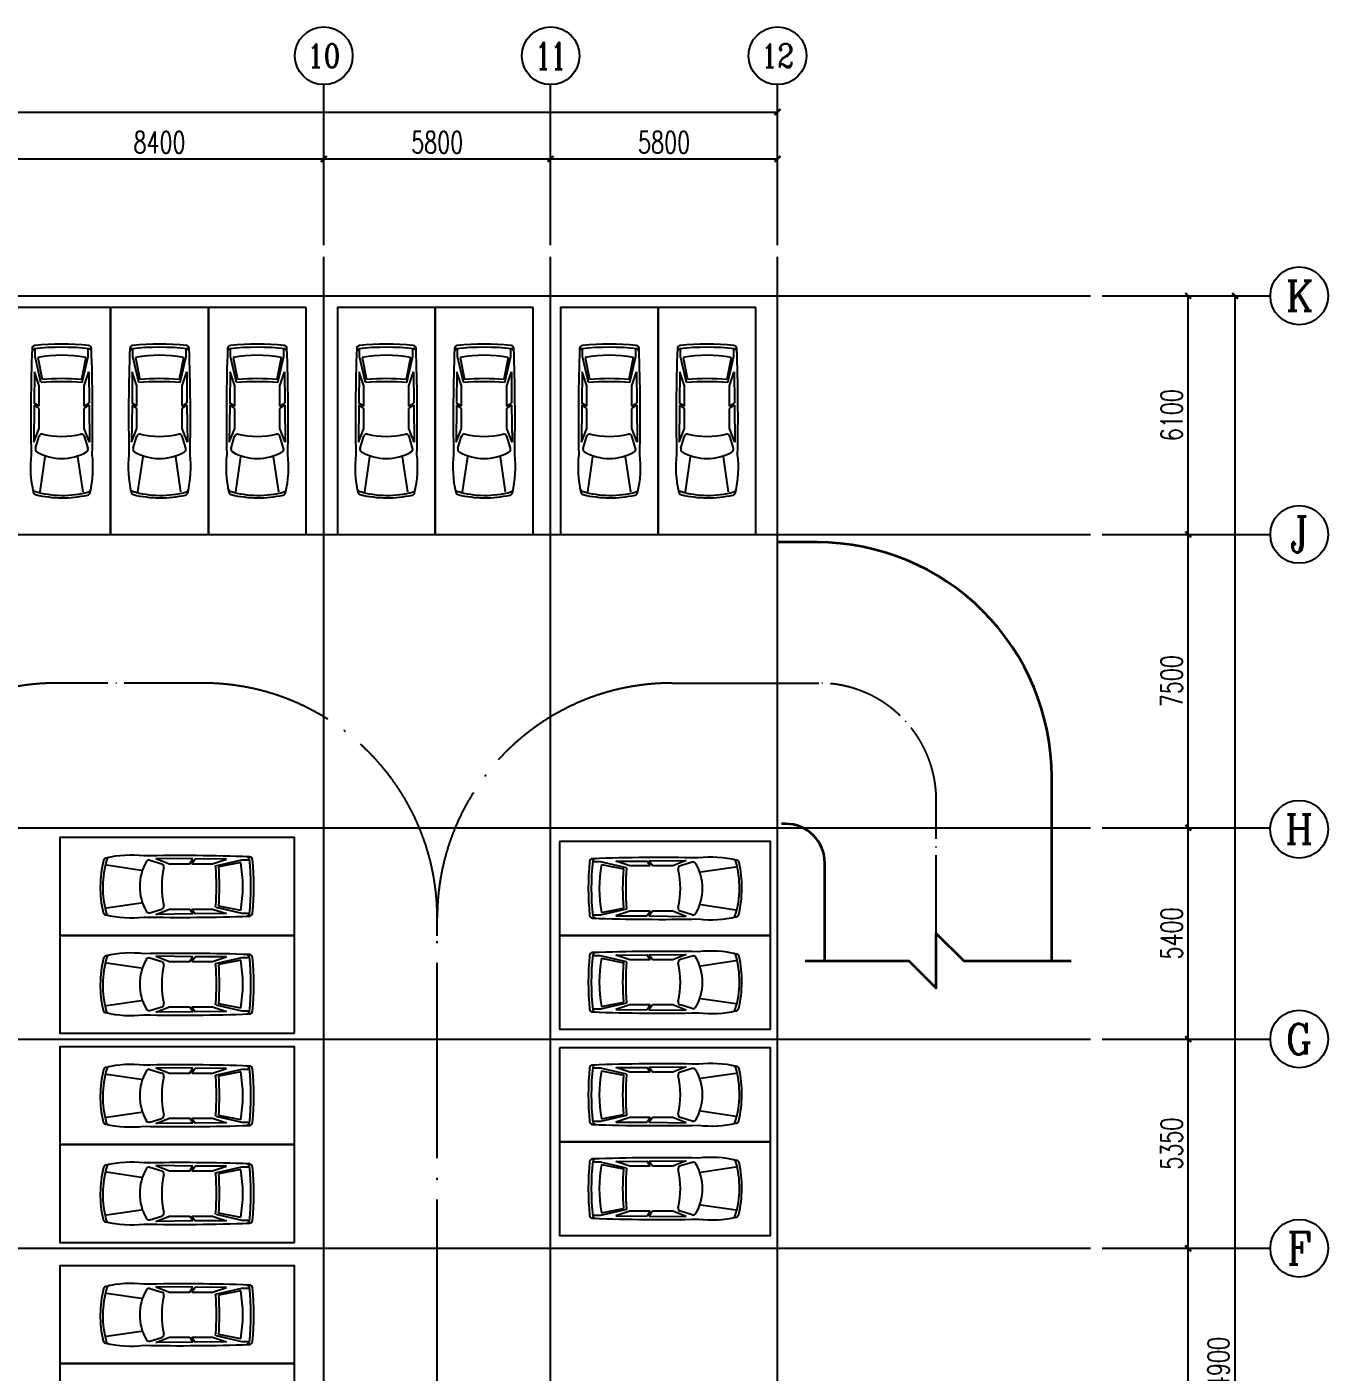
# Model space of a CAD drawing. Extents: x -18677 to 74977, y -18677 to 50177.
# Drawn here: x 41710 to 74977, y 15784 to 50177 of the extents above; entities that cross this region are included whole.
import ezdxf
from ezdxf.enums import TextEntityAlignment as Align

# ---------------------------------------------------------------- set-up
doc = ezdxf.new("R2010")
doc.units = 0
doc.header["$LTSCALE"] = 1000
doc.header["$MEASUREMENT"] = 0
doc.linetypes.add('DOTE', pattern=[2.42, 2, -0.2, 0.02, -0.2])
for name, color, linetype in [('AXIS', 3, 'Continuous'), ('AXIS_TEXT', 7, 'Continuous'), ('PKNG-TSRP', 83, 'Continuous'), ('roadline', 93, 'DOTE')]:
    doc.layers.add(name, color=color, linetype=linetype)
doc.layers.add('DOTE', color=1, linetype='Continuous', plot=False)
doc.styles.add('_TCH_AXIS', font='COMPLEX', dxfattribs={"bigfont": 'GBCBIG'})
doc.styles.add('_TCH_DIM_T3', font='SIMPLEX', dxfattribs={"width": 0.705882, "bigfont": 'GBCBIG'})
doc.styles.add('COMPLEX', font='COMPLEX')
doc.dimstyles.new('_TCH_ARCH&&100', dxfattribs={"dimtxt": 297.5, "dimasz": 100, "dimexe": 250, "dimexo": 300, "dimgap": 126.25, "dimtad": 1, "dimdec": 0, "dimzin": 0, "dimdsep": 46, "dimtxsty": '_TCH_DIM_T3', "dimblk": 'ARCHTICK', "dimcen": 0.09, "dimclrt": 7, "dimazin": 2, "dimtfac": 1, "dimtdec": 0, "dimtix": 1, "dimtmove": 2, "dimatfit": 3, "dimfxl": 1, "dimtolj": 1, "dimtzin": 0, "dimarcsym": 0})

# ---------------------------------------------------------------- blocks, each defined once
blk = doc.blocks.new('$车$00000001')
for p, q in [((-547, 1807, 0), (-416, 915, 0)), ((552, 1807, 0), (421, 915, 0)), ((-672, 697, 0), (-579, 391, 0)), ((672, 697, 0), (579, 391, 0)), ((-702, -406, 0), (-713, 540, 0)), ((-713, 540, 0), (-576, 195, 0)), ((715, 540, 0), (578, 195, 0)), ((703, -406, 0), (715, 540, 0)), ((-576, 195, 0), (-576, -323, 0)), ((578, 195, 0), (578, -323, 0)), ((-576, -323, 0), (-702, -406, 0)), ((578, -323, 0), (703, -406, 0)), ((-576, -378, 0), (-701, -460, 0)), ((-695, -1259, 0), (-701, -460, 0)), ((-576, -378, 0), (-576, -901, 0)), ((578, -378, 0), (703, -460, 0)), ((578, -378, 0), (578, -901, 0)), ((697, -1259, 0), (703, -460, 0)), ((-576, -901, 0), (-695, -1259, 0)), ((-526, -986, 0), (-680, -1654, 0)), ((530, -985, 0), (683, -1654, 0)), ((578, -901, 0), (697, -1259, 0)), ((-613, -1625, 0), (-502, -1066, 0)), ((615, -1625, 0), (504, -1066, 0)), ((-680, -1654, 0), (-680, -1837, 0)), ((683, -1654, 0), (683, -1837, 0))]:
    blk.add_line(p, q)
at = {"elevation": 0}
blk.add_lwpolyline([(-759, -1851, 0.370795), (-687, -1929, 0.050359), (687, -1929, 0.370794), (759, -1851, 0.013785), (781, 852, 0.086087), (726, 1821, 0.274876), (668, 1882, 0.115126), (-664, 1893, 0.278808), (-723, 1832, 0.08707), (-781, 852, 0.013785)], format="xyb", close=True, dxfattribs=at)
for centre, radius, start, end in [((-661, 1732, 0), 82.2, 107.8179, 168.3942), ((-21, -539, 0), 2441, 73.0347, 105.8141), ((664, 1718, 0), 82.2, 11.3249, 70.8826), ((-596, 720, 0), 78.6, 121.1455, 196.7984), ((0, -320, 0), 1277, 60.0774, 119.9226), ((596, 720, 0), 78.6, 343.2016, 58.8545), ((-504, 414, 0), 78.6, 196.7984, 283.6631), ((0, -1777, 0), 2169, 77.0683, 102.9317), ((504, 414, 0), 78.6, 256.3369, 343.2016), ((0, 5836, 0), 6842, 265.5919, 274.4407), ((0, 5792, 0), 6876, 265.7971, 274.2029), ((0, 1755, 0), 3436, 259.6897, 280.3103), ((-643, -1747, 0), 121, 184.3987, 237.5288), ((0, 4897, 0), 6783, 264.0142, 275.9858), ((643, -1747, 0), 121, 302.4712, 355.6013)]:
    blk.add_arc(centre, radius, start, end)
blk = doc.blocks.new('_AXISO')
blk.add_circle((0, 0), 0.5)
at = {"layer": 'AXIS_TEXT', "style": 'COMPLEX', "width": 1.041667}
blk.add_attdef('A', text='', height=0.56, dxfattribs=at).set_placement((-0.25, -0.28), (0.25, -0.28), align=Align.FIT)
blk = doc.blocks.new('_ArchTick')
at = {"color": 0, "linetype": 'ByBlock', "const_width": 0.4}
blk.add_lwpolyline([(-0.5, -0.5), (0.5, 0.5)], dxfattribs=at)
blk = doc.blocks.new('*D95')
at = {"layer": 'AXIS', "color": 0, "lineweight": -2, "transparency": 16777216}
for p, q in [((40900, 44600), (40900, 47050)), ((40900, 46800), (49300, 46800)), ((49300, 44600), (49300, 47050))]:
    blk.add_line(p, q, dxfattribs=at)
at = {"layer": 'Defpoints', "color": 0, "transparency": 16777216}
for p in [(49300, 46800), (40900, 44300), (49300, 44300)]:
    blk.add_point(p, dxfattribs=at)
at = {"layer": 'AXIS', "color": 0, "lineweight": -2, "transparency": 16777216, "xscale": 150, "yscale": 150, "zscale": 150, "rotation": 180}
blk.add_blockref('_ArchTick', (40900, 46800), dxfattribs=at)
at = {"layer": 'AXIS', "color": 0, "lineweight": -2, "transparency": 16777216, "xscale": 150, "yscale": 150, "zscale": 150}
blk.add_blockref('_ArchTick', (49300, 46800), dxfattribs=at)
at = {"layer": 'AXIS', "color": 7, "transparency": 16777216, "insert": (45100, 47225), "char_height": 550, "attachment_point": 5, "style": '_TCH_DIM_T3'}
blk.add_mtext('\\A1;8400', dxfattribs=at)
blk = doc.blocks.new('*D96')
at = {"layer": 'AXIS', "color": 0, "lineweight": -2, "transparency": 16777216}
for p, q in [((49300, 44600), (49300, 47050)), ((49300, 46800), (55100, 46800)), ((55100, 44600), (55100, 47050))]:
    blk.add_line(p, q, dxfattribs=at)
at = {"layer": 'Defpoints', "color": 0, "transparency": 16777216}
for p in [(55100, 46800), (49300, 44300), (55100, 44300)]:
    blk.add_point(p, dxfattribs=at)
at = {"layer": 'AXIS', "color": 0, "lineweight": -2, "transparency": 16777216, "xscale": 150, "yscale": 150, "zscale": 150, "rotation": 180}
blk.add_blockref('_ArchTick', (49300, 46800), dxfattribs=at)
at = {"layer": 'AXIS', "color": 0, "lineweight": -2, "transparency": 16777216, "xscale": 150, "yscale": 150, "zscale": 150}
blk.add_blockref('_ArchTick', (55100, 46800), dxfattribs=at)
at = {"layer": 'AXIS', "color": 7, "transparency": 16777216, "insert": (52200, 47225), "char_height": 550, "attachment_point": 5, "style": '_TCH_DIM_T3'}
blk.add_mtext('\\A1;5800', dxfattribs=at)
blk = doc.blocks.new('*D97')
at = {"layer": 'AXIS', "color": 0, "lineweight": -2, "transparency": 16777216}
for p, q in [((55100, 44600), (55100, 47050)), ((55100, 46800), (60900, 46800)), ((60900, 44600), (60900, 47050))]:
    blk.add_line(p, q, dxfattribs=at)
at = {"layer": 'Defpoints', "color": 0, "transparency": 16777216}
for p in [(60900, 46800), (55100, 44300), (60900, 44300)]:
    blk.add_point(p, dxfattribs=at)
at = {"layer": 'AXIS', "color": 0, "lineweight": -2, "transparency": 16777216, "xscale": 150, "yscale": 150, "zscale": 150, "rotation": 180}
blk.add_blockref('_ArchTick', (55100, 46800), dxfattribs=at)
at = {"layer": 'AXIS', "color": 0, "lineweight": -2, "transparency": 16777216, "xscale": 150, "yscale": 150, "zscale": 150}
blk.add_blockref('_ArchTick', (60900, 46800), dxfattribs=at)
at = {"layer": 'AXIS', "color": 7, "transparency": 16777216, "insert": (58000, 47225), "char_height": 550, "attachment_point": 5, "style": '_TCH_DIM_T3'}
blk.add_mtext('\\A1;5800', dxfattribs=at)
blk = doc.blocks.new('*D98')
at = {"layer": 'AXIS', "color": 0, "lineweight": -2, "transparency": 16777216}
for p, q in [((-11600, 45000), (-11600, 48250)), ((60900, 45000), (60900, 48250)), ((-11600, 48000), (60900, 48000))]:
    blk.add_line(p, q, dxfattribs=at)
at = {"layer": 'Defpoints', "color": 0, "transparency": 16777216}
for p in [(60900, 48000), (-11600, 44700), (60900, 44700)]:
    blk.add_point(p, dxfattribs=at)
at = {"layer": 'AXIS', "color": 0, "lineweight": -2, "transparency": 16777216, "xscale": 150, "yscale": 150, "zscale": 150, "rotation": 180}
blk.add_blockref('_ArchTick', (-11600, 48000), dxfattribs=at)
at = {"layer": 'AXIS', "color": 0, "lineweight": -2, "transparency": 16777216, "xscale": 150, "yscale": 150, "zscale": 150}
blk.add_blockref('_ArchTick', (60900, 48000), dxfattribs=at)
at = {"layer": 'AXIS', "color": 7, "transparency": 16777216, "insert": (24650, 48425), "char_height": 550, "attachment_point": 5, "style": '_TCH_DIM_T3'}
blk.add_mtext('\\A1;72500', dxfattribs=at)
blk = doc.blocks.new('*D107')
at = {"layer": 'AXIS', "color": 0, "lineweight": -2, "transparency": 16777216}
for p, q in [((40900, 44600), (40900, 47050)), ((40900, 46800), (49300, 46800)), ((49300, 44600), (49300, 47050))]:
    blk.add_line(p, q, dxfattribs=at)
at = {"layer": 'Defpoints', "color": 0, "transparency": 16777216}
for p in [(49300, 46800), (40900, 44300), (49300, 44300)]:
    blk.add_point(p, dxfattribs=at)
at = {"layer": 'AXIS', "color": 0, "lineweight": -2, "transparency": 16777216, "xscale": 150, "yscale": 150, "zscale": 150, "rotation": 180}
blk.add_blockref('_ArchTick', (40900, 46800), dxfattribs=at)
at = {"layer": 'AXIS', "color": 0, "lineweight": -2, "transparency": 16777216, "xscale": 150, "yscale": 150, "zscale": 150}
blk.add_blockref('_ArchTick', (49300, 46800), dxfattribs=at)
at = {"layer": 'AXIS', "color": 7, "transparency": 16777216, "insert": (45100, 47225), "char_height": 550, "attachment_point": 5, "style": '_TCH_DIM_T3'}
blk.add_mtext('\\A1;8400', dxfattribs=at)
blk = doc.blocks.new('*D108')
at = {"layer": 'AXIS', "color": 0, "lineweight": -2, "transparency": 16777216}
for p, q in [((49300, 44600), (49300, 47050)), ((49300, 46800), (55100, 46800)), ((55100, 44600), (55100, 47050))]:
    blk.add_line(p, q, dxfattribs=at)
at = {"layer": 'Defpoints', "color": 0, "transparency": 16777216}
for p in [(55100, 46800), (49300, 44300), (55100, 44300)]:
    blk.add_point(p, dxfattribs=at)
at = {"layer": 'AXIS', "color": 0, "lineweight": -2, "transparency": 16777216, "xscale": 150, "yscale": 150, "zscale": 150, "rotation": 180}
blk.add_blockref('_ArchTick', (49300, 46800), dxfattribs=at)
at = {"layer": 'AXIS', "color": 0, "lineweight": -2, "transparency": 16777216, "xscale": 150, "yscale": 150, "zscale": 150}
blk.add_blockref('_ArchTick', (55100, 46800), dxfattribs=at)
at = {"layer": 'AXIS', "color": 7, "transparency": 16777216, "insert": (52200, 47225), "char_height": 550, "attachment_point": 5, "style": '_TCH_DIM_T3'}
blk.add_mtext('\\A1;5800', dxfattribs=at)
blk = doc.blocks.new('*D109')
at = {"layer": 'AXIS', "color": 0, "lineweight": -2, "transparency": 16777216}
for p, q in [((55100, 44600), (55100, 47050)), ((55100, 46800), (60900, 46800)), ((60900, 44600), (60900, 47050))]:
    blk.add_line(p, q, dxfattribs=at)
at = {"layer": 'Defpoints', "color": 0, "transparency": 16777216}
for p in [(60900, 46800), (55100, 44300), (60900, 44300)]:
    blk.add_point(p, dxfattribs=at)
at = {"layer": 'AXIS', "color": 0, "lineweight": -2, "transparency": 16777216, "xscale": 150, "yscale": 150, "zscale": 150, "rotation": 180}
blk.add_blockref('_ArchTick', (55100, 46800), dxfattribs=at)
at = {"layer": 'AXIS', "color": 0, "lineweight": -2, "transparency": 16777216, "xscale": 150, "yscale": 150, "zscale": 150}
blk.add_blockref('_ArchTick', (60900, 46800), dxfattribs=at)
at = {"layer": 'AXIS', "color": 7, "transparency": 16777216, "insert": (58000, 47225), "char_height": 550, "attachment_point": 5, "style": '_TCH_DIM_T3'}
blk.add_mtext('\\A1;5800', dxfattribs=at)
blk = doc.blocks.new('*D110')
at = {"layer": 'AXIS', "color": 0, "lineweight": -2, "transparency": 16777216}
for p, q in [((-11600, 45000), (-11600, 48250)), ((60900, 45000), (60900, 48250)), ((-11600, 48000), (60900, 48000))]:
    blk.add_line(p, q, dxfattribs=at)
at = {"layer": 'Defpoints', "color": 0, "transparency": 16777216}
for p in [(60900, 48000), (-11600, 44700), (60900, 44700)]:
    blk.add_point(p, dxfattribs=at)
at = {"layer": 'AXIS', "color": 0, "lineweight": -2, "transparency": 16777216, "xscale": 150, "yscale": 150, "zscale": 150, "rotation": 180}
blk.add_blockref('_ArchTick', (-11600, 48000), dxfattribs=at)
at = {"layer": 'AXIS', "color": 0, "lineweight": -2, "transparency": 16777216, "xscale": 150, "yscale": 150, "zscale": 150}
blk.add_blockref('_ArchTick', (60900, 48000), dxfattribs=at)
at = {"layer": 'AXIS', "color": 7, "transparency": 16777216, "insert": (24650, 48425), "char_height": 550, "attachment_point": 5, "style": '_TCH_DIM_T3'}
blk.add_mtext('\\A1;72500', dxfattribs=at)
blk = doc.blocks.new('*D111')
at = {"layer": 'AXIS', "color": 0, "lineweight": -2, "transparency": 16777216}
for p, q in [((69600, 43300), (72850, 43300)), ((72600, -11600), (72600, 43300)), ((69600, -11600), (72850, -11600))]:
    blk.add_line(p, q, dxfattribs=at)
at = {"layer": 'Defpoints', "color": 0, "transparency": 16777216}
for p in [(69300, 43300), (72600, 43300), (69300, -11600)]:
    blk.add_point(p, dxfattribs=at)
at = {"layer": 'AXIS', "color": 0, "lineweight": -2, "transparency": 16777216, "xscale": 150, "yscale": 150, "zscale": 150}
for p, rotation in [((72600, 43300), 90), ((72600, -11600), 270)]:
    blk.add_blockref('_ArchTick', p, dxfattribs=dict(at, rotation=rotation))
at = {"layer": 'AXIS', "color": 7, "transparency": 16777216, "insert": (72175, 15850), "char_height": 550, "attachment_point": 5, "rotation": 90, "style": '_TCH_DIM_T3'}
blk.add_mtext('\\A1;54900', dxfattribs=at)
blk = doc.blocks.new('*D116')
at = {"layer": 'AXIS', "color": 0, "lineweight": -2, "transparency": 16777216}
for p, q in [((69200, 18950), (71650, 18950)), ((71400, 10850), (71400, 18950)), ((69200, 10850), (71650, 10850))]:
    blk.add_line(p, q, dxfattribs=at)
at = {"layer": 'Defpoints', "color": 0, "transparency": 16777216}
for p in [(68900, 18950), (71400, 18950), (68900, 10850)]:
    blk.add_point(p, dxfattribs=at)
at = {"layer": 'AXIS', "color": 0, "lineweight": -2, "transparency": 16777216, "xscale": 150, "yscale": 150, "zscale": 150}
for p, rotation in [((71400, 18950), 90), ((71400, 10850), 270)]:
    blk.add_blockref('_ArchTick', p, dxfattribs=dict(at, rotation=rotation))
at = {"layer": 'AXIS', "color": 7, "transparency": 16777216, "insert": (70975, 14900), "char_height": 550, "attachment_point": 5, "rotation": 90, "style": '_TCH_DIM_T3'}
blk.add_mtext('\\A1;8100', dxfattribs=at)
blk = doc.blocks.new('*D117')
at = {"layer": 'AXIS', "color": 0, "lineweight": -2, "transparency": 16777216}
for p, q in [((69200, 24300), (71650, 24300)), ((71400, 18950), (71400, 24300)), ((69200, 18950), (71650, 18950))]:
    blk.add_line(p, q, dxfattribs=at)
at = {"layer": 'Defpoints', "color": 0, "transparency": 16777216}
for p in [(68900, 24300), (71400, 24300), (68900, 18950)]:
    blk.add_point(p, dxfattribs=at)
at = {"layer": 'AXIS', "color": 0, "lineweight": -2, "transparency": 16777216, "xscale": 150, "yscale": 150, "zscale": 150}
for p, rotation in [((71400, 24300), 90), ((71400, 18950), 270)]:
    blk.add_blockref('_ArchTick', p, dxfattribs=dict(at, rotation=rotation))
at = {"layer": 'AXIS', "color": 7, "transparency": 16777216, "insert": (70975, 21625), "char_height": 550, "attachment_point": 5, "rotation": 90, "style": '_TCH_DIM_T3'}
blk.add_mtext('\\A1;5350', dxfattribs=at)
blk = doc.blocks.new('*D118')
at = {"layer": 'AXIS', "color": 0, "lineweight": -2, "transparency": 16777216}
for p, q in [((69200, 29700), (71650, 29700)), ((71400, 24300), (71400, 29700)), ((69200, 24300), (71650, 24300))]:
    blk.add_line(p, q, dxfattribs=at)
at = {"layer": 'Defpoints', "color": 0, "transparency": 16777216}
for p in [(68900, 29700), (71400, 29700), (68900, 24300)]:
    blk.add_point(p, dxfattribs=at)
at = {"layer": 'AXIS', "color": 0, "lineweight": -2, "transparency": 16777216, "xscale": 150, "yscale": 150, "zscale": 150}
for p, rotation in [((71400, 29700), 90), ((71400, 24300), 270)]:
    blk.add_blockref('_ArchTick', p, dxfattribs=dict(at, rotation=rotation))
at = {"layer": 'AXIS', "color": 7, "transparency": 16777216, "insert": (70975, 27000), "char_height": 550, "attachment_point": 5, "rotation": 90, "style": '_TCH_DIM_T3'}
blk.add_mtext('\\A1;5400', dxfattribs=at)
blk = doc.blocks.new('*D119')
at = {"layer": 'AXIS', "color": 0, "lineweight": -2, "transparency": 16777216}
for p, q in [((69200, 37200), (71650, 37200)), ((71400, 29700), (71400, 37200)), ((69200, 29700), (71650, 29700))]:
    blk.add_line(p, q, dxfattribs=at)
at = {"layer": 'Defpoints', "color": 0, "transparency": 16777216}
for p in [(68900, 37200), (71400, 37200), (68900, 29700)]:
    blk.add_point(p, dxfattribs=at)
at = {"layer": 'AXIS', "color": 0, "lineweight": -2, "transparency": 16777216, "xscale": 150, "yscale": 150, "zscale": 150}
for p, rotation in [((71400, 37200), 90), ((71400, 29700), 270)]:
    blk.add_blockref('_ArchTick', p, dxfattribs=dict(at, rotation=rotation))
at = {"layer": 'AXIS', "color": 7, "transparency": 16777216, "insert": (70975, 33450), "char_height": 550, "attachment_point": 5, "rotation": 90, "style": '_TCH_DIM_T3'}
blk.add_mtext('\\A1;7500', dxfattribs=at)
blk = doc.blocks.new('*D120')
at = {"layer": 'AXIS', "color": 0, "lineweight": -2, "transparency": 16777216}
for p, q in [((69200, 43300), (71650, 43300)), ((71400, 37200), (71400, 43300)), ((69200, 37200), (71650, 37200))]:
    blk.add_line(p, q, dxfattribs=at)
at = {"layer": 'Defpoints', "color": 0, "transparency": 16777216}
for p in [(68900, 43300), (71400, 43300), (68900, 37200)]:
    blk.add_point(p, dxfattribs=at)
at = {"layer": 'AXIS', "color": 0, "lineweight": -2, "transparency": 16777216, "xscale": 150, "yscale": 150, "zscale": 150}
for p, rotation in [((71400, 43300), 90), ((71400, 37200), 270)]:
    blk.add_blockref('_ArchTick', p, dxfattribs=dict(at, rotation=rotation))
at = {"layer": 'AXIS', "color": 7, "transparency": 16777216, "insert": (70975, 40250), "char_height": 550, "attachment_point": 5, "rotation": 90, "style": '_TCH_DIM_T3'}
blk.add_mtext('\\A1;6100', dxfattribs=at)
blk = doc.blocks.new('*D121')
at = {"layer": 'AXIS', "color": 0, "lineweight": -2, "transparency": 16777216}
for p, q in [((69600, 43300), (72850, 43300)), ((72600, -11600), (72600, 43300)), ((69600, -11600), (72850, -11600))]:
    blk.add_line(p, q, dxfattribs=at)
at = {"layer": 'Defpoints', "color": 0, "transparency": 16777216}
for p in [(69300, 43300), (72600, 43300), (69300, -11600)]:
    blk.add_point(p, dxfattribs=at)
at = {"layer": 'AXIS', "color": 0, "lineweight": -2, "transparency": 16777216, "xscale": 150, "yscale": 150, "zscale": 150}
for p, rotation in [((72600, 43300), 90), ((72600, -11600), 270)]:
    blk.add_blockref('_ArchTick', p, dxfattribs=dict(at, rotation=rotation))
at = {"layer": 'AXIS', "color": 7, "transparency": 16777216, "insert": (72175, 15850), "char_height": 550, "attachment_point": 5, "rotation": 90, "style": '_TCH_DIM_T3'}
blk.add_mtext('\\A1;54900', dxfattribs=at)
blk = doc.blocks.new('*D126')
at = {"layer": 'AXIS', "color": 0, "lineweight": -2, "transparency": 16777216}
for p, q in [((69200, 18950), (71650, 18950)), ((71400, 10850), (71400, 18950)), ((69200, 10850), (71650, 10850))]:
    blk.add_line(p, q, dxfattribs=at)
at = {"layer": 'Defpoints', "color": 0, "transparency": 16777216}
for p in [(68900, 18950), (71400, 18950), (68900, 10850)]:
    blk.add_point(p, dxfattribs=at)
at = {"layer": 'AXIS', "color": 0, "lineweight": -2, "transparency": 16777216, "xscale": 150, "yscale": 150, "zscale": 150}
for p, rotation in [((71400, 18950), 90), ((71400, 10850), 270)]:
    blk.add_blockref('_ArchTick', p, dxfattribs=dict(at, rotation=rotation))
at = {"layer": 'AXIS', "color": 7, "transparency": 16777216, "insert": (70975, 14900), "char_height": 550, "attachment_point": 5, "rotation": 90, "style": '_TCH_DIM_T3'}
blk.add_mtext('\\A1;8100', dxfattribs=at)
blk = doc.blocks.new('*D127')
at = {"layer": 'AXIS', "color": 0, "lineweight": -2, "transparency": 16777216}
for p, q in [((69200, 24300), (71650, 24300)), ((71400, 18950), (71400, 24300)), ((69200, 18950), (71650, 18950))]:
    blk.add_line(p, q, dxfattribs=at)
at = {"layer": 'Defpoints', "color": 0, "transparency": 16777216}
for p in [(68900, 24300), (71400, 24300), (68900, 18950)]:
    blk.add_point(p, dxfattribs=at)
at = {"layer": 'AXIS', "color": 0, "lineweight": -2, "transparency": 16777216, "xscale": 150, "yscale": 150, "zscale": 150}
for p, rotation in [((71400, 24300), 90), ((71400, 18950), 270)]:
    blk.add_blockref('_ArchTick', p, dxfattribs=dict(at, rotation=rotation))
at = {"layer": 'AXIS', "color": 7, "transparency": 16777216, "insert": (70975, 21625), "char_height": 550, "attachment_point": 5, "rotation": 90, "style": '_TCH_DIM_T3'}
blk.add_mtext('\\A1;5350', dxfattribs=at)
blk = doc.blocks.new('*D128')
at = {"layer": 'AXIS', "color": 0, "lineweight": -2, "transparency": 16777216}
for p, q in [((69200, 29700), (71650, 29700)), ((71400, 24300), (71400, 29700)), ((69200, 24300), (71650, 24300))]:
    blk.add_line(p, q, dxfattribs=at)
at = {"layer": 'Defpoints', "color": 0, "transparency": 16777216}
for p in [(68900, 29700), (71400, 29700), (68900, 24300)]:
    blk.add_point(p, dxfattribs=at)
at = {"layer": 'AXIS', "color": 0, "lineweight": -2, "transparency": 16777216, "xscale": 150, "yscale": 150, "zscale": 150}
for p, rotation in [((71400, 29700), 90), ((71400, 24300), 270)]:
    blk.add_blockref('_ArchTick', p, dxfattribs=dict(at, rotation=rotation))
at = {"layer": 'AXIS', "color": 7, "transparency": 16777216, "insert": (70975, 27000), "char_height": 550, "attachment_point": 5, "rotation": 90, "style": '_TCH_DIM_T3'}
blk.add_mtext('\\A1;5400', dxfattribs=at)
blk = doc.blocks.new('*D129')
at = {"layer": 'AXIS', "color": 0, "lineweight": -2, "transparency": 16777216}
for p, q in [((69200, 37200), (71650, 37200)), ((71400, 29700), (71400, 37200)), ((69200, 29700), (71650, 29700))]:
    blk.add_line(p, q, dxfattribs=at)
at = {"layer": 'Defpoints', "color": 0, "transparency": 16777216}
for p in [(68900, 37200), (71400, 37200), (68900, 29700)]:
    blk.add_point(p, dxfattribs=at)
at = {"layer": 'AXIS', "color": 0, "lineweight": -2, "transparency": 16777216, "xscale": 150, "yscale": 150, "zscale": 150}
for p, rotation in [((71400, 37200), 90), ((71400, 29700), 270)]:
    blk.add_blockref('_ArchTick', p, dxfattribs=dict(at, rotation=rotation))
at = {"layer": 'AXIS', "color": 7, "transparency": 16777216, "insert": (70975, 33450), "char_height": 550, "attachment_point": 5, "rotation": 90, "style": '_TCH_DIM_T3'}
blk.add_mtext('\\A1;7500', dxfattribs=at)
blk = doc.blocks.new('*D130')
at = {"layer": 'AXIS', "color": 0, "lineweight": -2, "transparency": 16777216}
for p, q in [((69200, 43300), (71650, 43300)), ((71400, 37200), (71400, 43300)), ((69200, 37200), (71650, 37200))]:
    blk.add_line(p, q, dxfattribs=at)
at = {"layer": 'Defpoints', "color": 0, "transparency": 16777216}
for p in [(68900, 43300), (71400, 43300), (68900, 37200)]:
    blk.add_point(p, dxfattribs=at)
at = {"layer": 'AXIS', "color": 0, "lineweight": -2, "transparency": 16777216, "xscale": 150, "yscale": 150, "zscale": 150}
for p, rotation in [((71400, 43300), 90), ((71400, 37200), 270)]:
    blk.add_blockref('_ArchTick', p, dxfattribs=dict(at, rotation=rotation))
at = {"layer": 'AXIS', "color": 7, "transparency": 16777216, "insert": (70975, 40250), "char_height": 550, "attachment_point": 5, "rotation": 90, "style": '_TCH_DIM_T3'}
blk.add_mtext('\\A1;6100', dxfattribs=at)

msp = doc.modelspace()

# ---------------------------------------------------------------- linework, layer by layer
at = {"layer": 'AXIS'}
for p, q in [((49300, 44700), (49300, 48700)), ((55100, 44700), (55100, 48700)), ((60900, 44700), (60900, 48700)), ((69500, 43300), (73500, 43300)), ((69500, 37200), (73500, 37200)), ((69500, 29700), (73500, 29700)), ((69500, 24300), (73500, 24300)), ((69500, 18950), (73500, 18950))]:
    msp.add_line(p, q, dxfattribs=at)
at = {"layer": 'DOTE'}
for p, q in [((49300, -12600), (49300, 44300)), ((55100, -12600), (55100, 44300)), ((60900, -12600), (60900, 44300)), ((-12600, 43300), (68900, 43300)), ((-12600, 37200), (68900, 37200)), ((-12600, 29700), (68900, 29700)), ((-12600, 24300), (68900, 24300)), ((-12600, 18950), (68900, 18950))]:
    msp.add_line(p, q, dxfattribs=at)
at = {"layer": 'PKNG-TSRP'}
for points in [[(43850, 43000), (41350, 43000), (41350, 37200), (43850, 37200)], [(46350, 43000), (43850, 43000), (43850, 37200), (46350, 37200)], [(48850, 43000), (46350, 43000), (46350, 37200), (48850, 37200)], [(52150, 43000), (49650, 43000), (49650, 37200), (52150, 37200)], [(54650, 43000), (52150, 43000), (52150, 37200), (54650, 37200)], [(57850, 43000), (55350, 43000), (55350, 37200), (57850, 37200)], [(60350, 43000), (57850, 43000), (57850, 37200), (60350, 37200)], [(48550, 26950), (48550, 29450), (42550, 29450), (42550, 26950)], [(55325, 29350), (55325, 26950), (60725, 26950), (60725, 29350)], [(48550, 24450), (48550, 26950), (42550, 26950), (42550, 24450)], [(55325, 26950), (55325, 24550), (60725, 24550), (60725, 26950)], [(48550, 21600), (48550, 24100), (42550, 24100), (42550, 21600)], [(55325, 24075), (55325, 21675), (60725, 21675), (60725, 24075)], [(55325, 21675), (55325, 19275), (60725, 19275), (60725, 21675)], [(48550, 19100), (48550, 21600), (42550, 21600), (42550, 19100)], [(48550, 16000), (48550, 18500), (42550, 18500), (42550, 16000)], [(48550, 13500), (48550, 16000), (42550, 16000), (42550, 13500)]]:
    msp.add_lwpolyline(points, close=True, dxfattribs=at)
at = {"layer": 'roadline'}
for p, q in [((46200, 33400), (42475, 33400)), ((64960, 27000), (64960, 30400))]:
    msp.add_line(p, q, dxfattribs=at)
at = {"layer": 'roadline', "ltscale": 2.5}
for p, q in [((58200, 33400), (61960, 33400)), ((52200, 26937.5), (52200, 27400)), ((52200, 3100), (52200, 26937.5))]:
    msp.add_line(p, q, dxfattribs=at)
at = {"layer": 'roadline', "linetype": 'ByBlock', "lineweight": 35}
for points in [[(67910, 26300), (67910, 31000, 0.4142136), (61910, 37000), (60900, 37000)], [(62110, 26300), (62110, 28800, 0.4142136), (61110, 29800), (61000, 29800)]]:
    msp.add_lwpolyline(points, format="xyb", dxfattribs=at)
msp.add_lwpolyline([(61610, 26300), (64260, 26300), (64960, 25600), (64960, 27000), (65660, 26300), (68410, 26300)], dxfattribs=at)
at = {"layer": 'roadline'}
for centre, radius, start, end in [((42475, 27400), 6000, 90, 180), ((61960, 30400), 3000, 0, 90)]:
    msp.add_arc(centre, radius, start, end, dxfattribs=at)
at = {"layer": 'roadline', "ltscale": 2.5}
for centre, start, end in [((46200, 27400), 0, 90), ((58200, 27400), 90, 180)]:
    msp.add_arc(centre, 6000, start, end, dxfattribs=at)

# ---------------------------------------------------------------- block references
at = {"layer": 'AXIS'}
ref = msp.add_blockref('_AXISO', (49300, 49438.3), dxfattribs=dict(at, xscale=1476.510067114094, yscale=1476.510067114094, zscale=1476.510067114094))
ref.add_attrib('A', '10', dxfattribs={"layer": 'AXIS_TEXT', "height": 606.19, "style": '_TCH_AXIS'}).set_placement((48881.4, 49135.2), (49718.6, 49135.2), align=Align.FIT)
ref = msp.add_blockref('_AXISO', (55100, 49438.3), dxfattribs=dict(at, xscale=1476.510067114094, yscale=1476.510067114094, zscale=1476.510067114094))
ref.add_attrib('A', '11', dxfattribs={"layer": 'AXIS_TEXT', "height": 680.6, "style": '_TCH_AXIS'}).set_placement((54711.1, 49098), (55488.9, 49098), align=Align.FIT)
ref = msp.add_blockref('_AXISO', (60900, 49438.3), dxfattribs=dict(at, xscale=1476.510067114094, yscale=1476.510067114094, zscale=1476.510067114094))
ref.add_attrib('A', '12', dxfattribs={"layer": 'AXIS_TEXT', "height": 606.19, "style": '_TCH_AXIS'}).set_placement((60481.4, 49135.2), (61318.6, 49135.2), align=Align.FIT)
ref = msp.add_blockref('_AXISO', (74238.3, 43300), dxfattribs=dict(at, xscale=1476.510067114094, yscale=1476.510067114094, zscale=1476.510067114094))
ref.add_attrib('A', 'K', dxfattribs={"layer": 'AXIS_TEXT', "height": 766.4, "style": '_TCH_AXIS'}).set_placement((73891.5, 42916.8), (74585, 42916.8), align=Align.FIT)
ref = msp.add_blockref('_AXISO', (74238.3, 37200), dxfattribs=dict(at, xscale=1476.510067114094, yscale=1476.510067114094, zscale=1476.510067114094))
ref.add_attrib('A', 'J', dxfattribs={"layer": 'AXIS_TEXT', "height": 915.6, "style": '_TCH_AXIS'}).set_placement((73998.5, 36742.2), (74478, 36742.2), align=Align.FIT)
ref = msp.add_blockref('_AXISO', (74236.2, 29662.6), dxfattribs=dict(at, xscale=1476.510067114094, yscale=1476.510067114094, zscale=1476.510067114094))
ref.add_attrib('A', 'H', dxfattribs={"layer": 'AXIS_TEXT', "height": 748.4, "style": '_TCH_AXIS'}).set_placement((73879.8, 29288.4), (74592.6, 29288.4), align=Align.FIT)
ref = msp.add_blockref('_AXISO', (74238.3, 24300), dxfattribs=dict(at, xscale=1476.510067114094, yscale=1476.510067114094, zscale=1476.510067114094))
ref.add_attrib('A', 'G', dxfattribs={"layer": 'AXIS_TEXT', "height": 784.7, "style": '_TCH_AXIS'}).set_placement((73901.9, 23907.6), (74574.6, 23907.6), align=Align.FIT)
ref = msp.add_blockref('_AXISO', (74238.3, 18950), dxfattribs=dict(at, xscale=1476.510067114094, yscale=1476.510067114094, zscale=1476.510067114094))
ref.add_attrib('A', 'F', dxfattribs={"layer": 'AXIS_TEXT', "height": 822.1, "style": '_TCH_AXIS'}).set_placement((73925.1, 18538.9), (74551.4, 18538.9), align=Align.FIT)
at = {"layer": 'PKNG-TSRP'}
for p, rotation in [((42600, 40100), 180.0000000000001), ((45100, 40100), 180.0000000000001), ((47600, 40100), 180.0000000000001), ((50900, 40100), 180.0000000000001), ((53400, 40100), 180.0000000000001), ((56600, 40100), 180.0000000000001), ((59100, 40100), 180.0000000000001), ((45550, 28200), 89.99999999999999), ((58025, 28150), 270), ((45550, 25700), 89.99999999999999), ((58025, 25750), 270), ((45550, 22850), 89.99999999999999), ((58025, 22875), 270), ((45550, 20350), 89.99999999999999), ((58025, 20475), 270), ((45550, 17250), 89.99999999999999)]:
    msp.add_blockref('$车$00000001', p, dxfattribs=dict(at, rotation=rotation))

# ---------------------------------------------------------------- dimensions: what is measured, and where the dimension line sits
at = {"layer": 'AXIS'}
for p1, p2, distance, picture, middle in [((-11600, 44700), (60900, 44700), 3300, '*D98', (24650, 48425)), ((-11600, 44700), (60900, 44700), 3300, '*D110', (24650, 48425)), ((40900, 44300), (49300, 44300), 2500, '*D95', (45100, 47225)), ((40900, 44300), (49300, 44300), 2500, '*D107', (45100, 47225)), ((49300, 44300), (55100, 44300), 2500, '*D96', (52200, 47225)), ((49300, 44300), (55100, 44300), 2500, '*D108', (52200, 47225)), ((55100, 44300), (60900, 44300), 2500, '*D97', (58000, 47225)), ((55100, 44300), (60900, 44300), 2500, '*D109', (58000, 47225)), ((68900, 37200), (68900, 43300), -2500, '*D120', (70975, 40250)), ((68900, 37200), (68900, 43300), -2500, '*D130', (70975, 40250)), ((69300, -11600), (69300, 43300), -3300, '*D111', (72175, 15850)), ((69300, -11600), (69300, 43300), -3300, '*D121', (72175, 15850)), ((68900, 29700), (68900, 37200), -2500, '*D119', (70975, 33450)), ((68900, 29700), (68900, 37200), -2500, '*D129', (70975, 33450)), ((68900, 24300), (68900, 29700), -2500, '*D118', (70975, 27000)), ((68900, 24300), (68900, 29700), -2500, '*D128', (70975, 27000)), ((68900, 18950), (68900, 24300), -2500, '*D117', (70975, 21625)), ((68900, 18950), (68900, 24300), -2500, '*D127', (70975, 21625)), ((68900, 10850), (68900, 18950), -2500, '*D116', (70975, 14900)), ((68900, 10850), (68900, 18950), -2500, '*D126', (70975, 14900))]:
    dim = msp.add_aligned_dim(p1=p1, p2=p2, distance=distance, dimstyle='_TCH_ARCH&&100', override={"dimtxt": 550, "dimasz": 150, "dimgap": 150}, dxfattribs=at)
    dim.commit()
    dim.dimension.update_dxf_attribs({"geometry": picture, "text_midpoint": middle})

doc.saveas('drawing.dxf')
